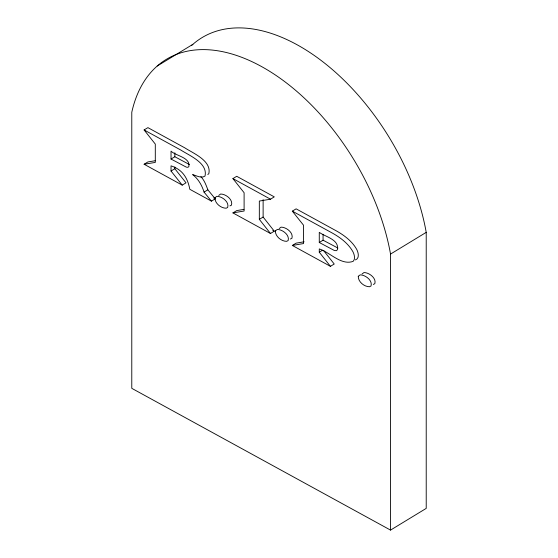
<?xml version="1.0" encoding="UTF-8"?>
<svg xmlns="http://www.w3.org/2000/svg" width="558" height="558" viewBox="0 0 558 558"><rect width="100%" height="100%" fill="white"/><g stroke="black" fill="none" stroke-linecap="round" stroke-linejoin="round"><path stroke-width="0.84" d="M218.715 195.433L220.619 194.024C225.781 193.968 233.216 199.569 231.472 205.156L229.945 205.902M279.174 228.557L281.079 227.148C286.233 227.085 293.668 232.693 291.932 238.273L290.397 239.026M362.065 273.971L363.969 272.562C369.124 272.499 376.566 278.107 374.823 283.694L373.288 284.44M207.778 174.466L208.811 173.775C211.852 160.809 193.256 153.324 184.838 147.87L147.912 127.636L144.11 129.951L155.298 144.09L155.298 162.413L144.11 164.247L182.222 185.13L186.016 182.822L174.835 168.725L174.835 166.988M157.216 66.025L192.908 44.312M144.11 164.247L147.912 161.939L155.096 160.76M171.034 159.051L171.034 151.134C175.568 155.87 190.696 157.342 188.848 166.654L187.9 167.302L186.323 167.142L171.034 159.051L174.835 156.735L174.835 152.78M182.222 185.13L171.034 171.034L174.835 168.725M207.848 189.804L215.242 198.829L211.44 201.138L204.054 192.112L207.848 189.804C206.132 185.137 204.333 180.29 200.894 176.586M270.49 233.495L232.923 212.905L244.104 211.015L244.104 192.726L232.923 178.602L236.718 176.293L274.292 196.876L270.49 199.192L259.331 201.068L259.331 219.357L270.49 233.495L274.292 231.179L263.125 217.048L263.125 199.624M232.923 212.905L236.718 210.596L243.909 209.383M259.331 219.357L263.125 217.048M323.598 250.563L334.235 264.025L330.434 266.333L292.329 245.457L303.51 243.567L303.51 225.195L292.329 211.154L296.124 208.845L336.418 230.921C344.453 235.448 352.196 241.307 356.764 249.489A9.632 5.706 58.7 0 1 357.971 257.447L356.994 258.996L355.369 259.923M292.329 245.457L296.124 243.142L304.11 241.795M319.274 242.5L319.274 232.351C325.209 236.808 339.613 239.508 337.36 249.824L336.237 250.716L334.151 250.382L319.274 242.5L323.068 240.191L323.068 234.269M330.434 266.333L319.274 252.202L322.44 250.277M390.537 254.078A182.703 108.21 58.7 0 0 261.158 66.346A182.703 108.21 58.7 0 0 131.779 112.304L131.779 388.333L390.537 530.1L390.537 254.078L426.221 232.358A182.703 108.21 58.7 0 0 325.495 63.856A182.703 108.21 58.7 0 0 191.687 45.4M390.537 530.1L426.221 508.387L426.221 232.358M189.385 164.505L174.835 156.735M337.953 248.073L323.068 240.191M144.11 129.951L181.036 150.179C189.455 155.633 208.057 163.117 205.009 176.084C201.208 178.706 196.402 175.568 192.601 174.584C198.355 178.93 201.94 185.333 204.054 192.112M232.923 178.602L270.49 199.192M292.329 211.154L332.624 233.23C340.652 237.764 348.394 243.616 352.963 251.804A9.632 5.706 58.7 0 1 354.177 259.756L353.2 261.311C341.322 265.88 329.618 252.07 319.274 248.931L319.274 252.202M213.749 198.013L215.242 198.829M272.785 230.356L274.292 231.179M211.44 201.138L189.832 189.301C187.586 177.751 182.487 169.632 171.034 165.831L171.034 171.034M214.921 197.741C214.732 203.272 220.856 208.225 226.143 208.218L227.678 207.464C229.422 201.877 221.979 196.276 216.825 196.332L214.921 197.741M275.373 230.866C275.185 236.397 281.316 241.349 286.603 241.335L288.13 240.589C289.874 235.002 282.439 229.401 277.277 229.457L275.373 230.866M358.264 276.28C358.076 281.811 364.207 286.763 369.494 286.749L371.021 286.003C372.765 280.416 365.33 274.815 360.168 274.871L358.264 276.28"/></g></svg>
